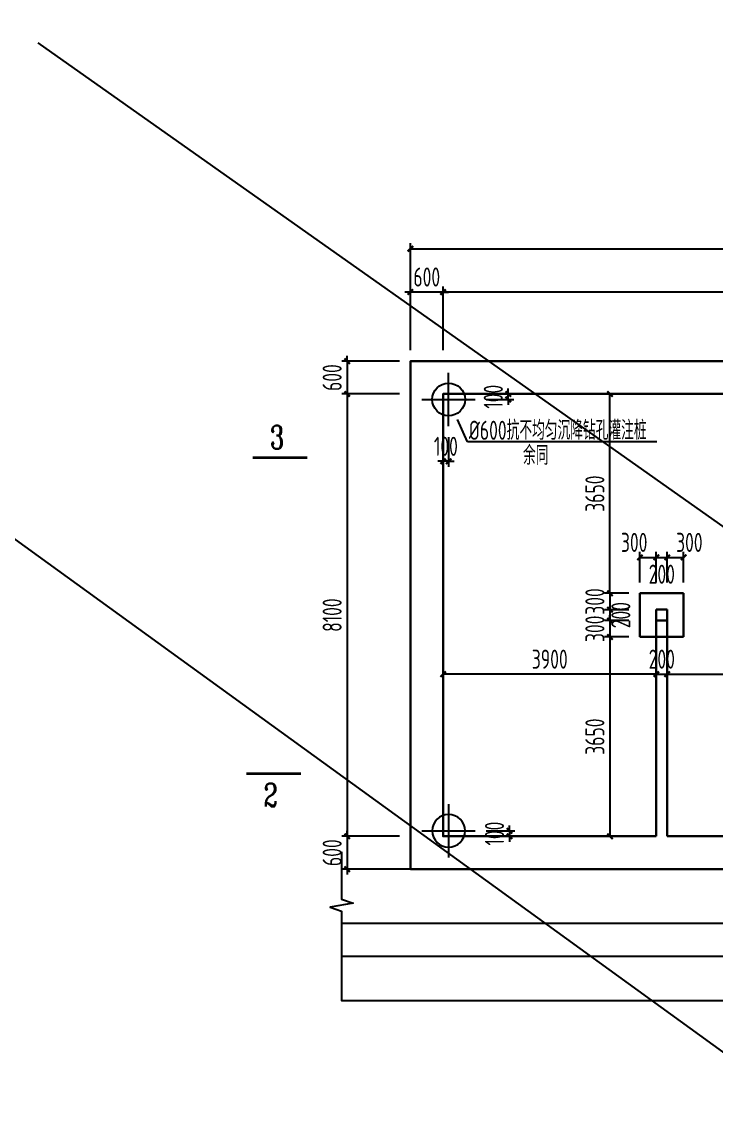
# Model space of a CAD drawing. Header units: millimetres. Extents: x -897614 to 191467, y -439928 to 101803.
# Drawn here: x -858070 to -845360, y -29242 to -9450 of the extents above; entities that cross this region are included whole.
import ezdxf

# ---------------------------------------------------------------- set-up
doc = ezdxf.new("R2010")
doc.units = ezdxf.units.MM
doc.header["$LTSCALE"] = 1000
doc.linetypes.add('ACAD_ISO04W100', pattern=[30, 24, -3, 0, -3])
for name, color, linetype in [('DIM_LEAD', 3, 'Continuous'), ('DIM_SYMB', 3, 'Continuous'), ('JG_TEXT', 7, 'Continuous'), ('ZH', 7, 'Continuous'), ('备注', 1, 'Continuous')]:
    doc.layers.add(name, color=color, linetype=linetype)
doc.layers.add('DOTE', color=8, linetype='ACAD_ISO04W100', lineweight=9)
doc.layers.add('WALL', color=6, linetype='Continuous', lineweight=30)
doc.layers.add('DY', color=1, linetype='Continuous', plot=False)
doc.styles.add('_TCH_LABEL', font='COMPLEX', dxfattribs={"bigfont": 'GBCBIG'})
doc.styles.add('TSSD', font='tssdeng.shx', dxfattribs={"width": 0.7, "bigfont": 'tssdchn.shx'})
doc.dimstyles.new('TSD', dxfattribs={"dimtxt": 350, "dimasz": 100, "dimexe": 100, "dimexo": 200, "dimgap": 100, "dimtad": 1, "dimdec": 0, "dimzin": 0, "dimdsep": 46, "dimtxsty": 'TSSD', "dimblk": 'ARCHTICK', "dimcen": 0.09, "dimclrt": 7, "dimazin": 2, "dimtfac": 1, "dimtdec": 0, "dimtix": 1, "dimtmove": 2, "dimatfit": 3, "dimfxl": 0, "dimtolj": 1, "dimtzin": 0, "dimarcsym": 0})

# ---------------------------------------------------------------- blocks, each defined once
blk = doc.blocks.new('_ArchTick')
at = {"color": 0, "linetype": 'ByBlock', "const_width": 0.4}
blk.add_lwpolyline([(-0.5, -0.5), (0.5, 0.5)], dxfattribs=at)
blk = doc.blocks.new('*D169')
at = {"layer": 'Defpoints', "color": 0, "transparency": 16777216}
for p in [(-792468, -13610), (-850958, -15669, 0), (-792468, -15669, 0)]:
    blk.add_point(p, dxfattribs=at)
at = {"layer": 'DIM_LEAD', "color": 0, "lineweight": -2, "transparency": 16777216}
for p, q in [((-850958, -15469), (-850958, -13510)), ((-850958, -13610), (-792468, -13610)), ((-792468, -15469), (-792468, -13510))]:
    blk.add_line(p, q, dxfattribs=at)
at = {"layer": 'DIM_LEAD', "color": 0, "lineweight": -2, "transparency": 16777216, "xscale": 100, "yscale": 100, "zscale": 100, "rotation": 180}
blk.add_blockref('_ArchTick', (-850958, -13610), dxfattribs=at)
at = {"layer": 'DIM_LEAD', "color": 0, "lineweight": -2, "transparency": 16777216, "xscale": 100, "yscale": 100, "zscale": 100}
blk.add_blockref('_ArchTick', (-792468, -13610), dxfattribs=at)
at = {"layer": 'DIM_LEAD', "color": 7, "transparency": 16777216, "insert": (-821713, -13335), "char_height": 350, "attachment_point": 5, "style": 'TSSD'}
blk.add_mtext('\\A1;58490', dxfattribs=at)
blk = doc.blocks.new('A$C3ABC6A2D')
at = {"color": 5, "linetype": 'Continuous'}
for p, q in [((-28370, -6781), (-47829, -6781)), ((-28370, -7781), (-47829, -7781)), ((-28370, -8381), (-47829, -8381))]:
    blk.add_line(p, q, dxfattribs=at)
at = {"color": 5}
blk.add_lwpolyline([(-47829, -6467), (-47829, -7330), (-47619, -7406), (-48039, -7480), (-47829, -7555), (-47829, -9187), (-18323, -9187), (-18246, -8977), (-18172, -9397), (-18098, -9187), (4605, -9187), (4605, -7555), (4395, -7480), (4815, -7406), (4605, -7330), (4605, -6467)], dxfattribs=at)
blk = doc.blocks.new('*D283')
at = {"layer": 'Defpoints', "color": 0, "transparency": 16777216}
for p in [(-850958, -15669, 0), (-852114, -16269), (-850958, -16269, 0)]:
    blk.add_point(p, dxfattribs=at)
at = {"layer": 'DIM_LEAD', "color": 0, "lineweight": -2, "transparency": 16777216}
for p, q in [((-852114, -15669), (-852114, -15569)), ((-851158, -15669), (-852214, -15669)), ((-852114, -15669), (-852114, -16269)), ((-851158, -16269), (-852214, -16269)), ((-852114, -16269), (-852114, -16369))]:
    blk.add_line(p, q, dxfattribs=at)
at = {"layer": 'DIM_LEAD', "color": 0, "lineweight": -2, "transparency": 16777216, "xscale": 100, "yscale": 100, "zscale": 100}
for p, rotation in [((-852114, -15669), 270), ((-852114, -16269), 90)]:
    blk.add_blockref('_ArchTick', p, dxfattribs=dict(at, rotation=rotation))
at = {"layer": 'DIM_LEAD', "color": 7, "transparency": 16777216, "insert": (-852389, -15969), "char_height": 350, "attachment_point": 5, "rotation": 90, "style": 'TSSD'}
blk.add_mtext('\\A1;600', dxfattribs=at)
blk = doc.blocks.new('*D284')
at = {"layer": 'Defpoints', "color": 0, "transparency": 16777216}
for p in [(-850958, -16269, 0), (-852114, -24369), (-850958, -24369, 0)]:
    blk.add_point(p, dxfattribs=at)
at = {"layer": 'DIM_LEAD', "color": 0, "lineweight": -2, "transparency": 16777216}
for p, q in [((-851158, -16269), (-852214, -16269)), ((-852114, -16269), (-852114, -24369)), ((-851158, -24369), (-852214, -24369))]:
    blk.add_line(p, q, dxfattribs=at)
at = {"layer": 'DIM_LEAD', "color": 0, "lineweight": -2, "transparency": 16777216, "xscale": 100, "yscale": 100, "zscale": 100}
for p, rotation in [((-852114, -16269), 90), ((-852114, -24369), 270)]:
    blk.add_blockref('_ArchTick', p, dxfattribs=dict(at, rotation=rotation))
at = {"layer": 'DIM_LEAD', "color": 7, "transparency": 16777216, "insert": (-852389, -20319), "char_height": 350, "attachment_point": 5, "rotation": 90, "style": 'TSSD'}
blk.add_mtext('\\A1;8100', dxfattribs=at)
blk = doc.blocks.new('*D285')
at = {"layer": 'Defpoints', "color": 0, "transparency": 16777216}
for p in [(-850958, -24369, 0), (-852114, -24969), (-850958, -24969)]:
    blk.add_point(p, dxfattribs=at)
at = {"layer": 'DIM_LEAD', "color": 0, "lineweight": -2, "transparency": 16777216}
for p, q in [((-852114, -24369), (-852114, -24269)), ((-851158, -24369), (-852214, -24369)), ((-852114, -24369), (-852114, -24969)), ((-851158, -24969), (-852214, -24969)), ((-852114, -24969), (-852114, -25069))]:
    blk.add_line(p, q, dxfattribs=at)
at = {"layer": 'DIM_LEAD', "color": 0, "lineweight": -2, "transparency": 16777216, "xscale": 100, "yscale": 100, "zscale": 100}
for p, rotation in [((-852114, -24369), 270), ((-852114, -24969), 90)]:
    blk.add_blockref('_ArchTick', p, dxfattribs=dict(at, rotation=rotation))
at = {"layer": 'DIM_LEAD', "color": 7, "transparency": 16777216, "insert": (-852389, -24669), "char_height": 350, "attachment_point": 5, "rotation": 90, "style": 'TSSD'}
blk.add_mtext('\\A1;600', dxfattribs=at)
blk = doc.blocks.new('*D372')
at = {"layer": 'Defpoints', "color": 0, "transparency": 16777216}
for p in [(-850358, -14402), (-850358, -15669), (-835958, -15669, 0)]:
    blk.add_point(p, dxfattribs=at)
at = {"layer": 'DIM_LEAD', "color": 0, "lineweight": -2, "transparency": 16777216}
for p, q in [((-850358, -15469), (-850358, -14302)), ((-835958, -14402), (-850358, -14402)), ((-835958, -15469), (-835958, -14302))]:
    blk.add_line(p, q, dxfattribs=at)
at = {"layer": 'DIM_LEAD', "color": 0, "lineweight": -2, "transparency": 16777216, "xscale": 100, "yscale": 100, "zscale": 100, "rotation": 180}
blk.add_blockref('_ArchTick', (-850358, -14402), dxfattribs=at)
at = {"layer": 'DIM_LEAD', "color": 0, "lineweight": -2, "transparency": 16777216, "xscale": 100, "yscale": 100, "zscale": 100}
blk.add_blockref('_ArchTick', (-835958, -14402), dxfattribs=at)
at = {"layer": 'DIM_LEAD', "color": 7, "transparency": 16777216, "insert": (-843158, -14127), "char_height": 350, "attachment_point": 5, "style": 'TSSD'}
blk.add_mtext('\\A1;14400', dxfattribs=at)
blk = doc.blocks.new('*D373')
at = {"layer": 'Defpoints', "color": 0, "transparency": 16777216}
for p in [(-850958, -14402), (-850958, -15669, 0), (-850358, -15669)]:
    blk.add_point(p, dxfattribs=at)
at = {"layer": 'DIM_LEAD', "color": 0, "lineweight": -2, "transparency": 16777216}
for p, q in [((-850958, -14402), (-851058, -14402)), ((-850958, -15469), (-850958, -14302)), ((-850358, -14402), (-850958, -14402)), ((-850358, -15469), (-850358, -14302)), ((-850358, -14402), (-850258, -14402))]:
    blk.add_line(p, q, dxfattribs=at)
at = {"layer": 'DIM_LEAD', "color": 0, "lineweight": -2, "transparency": 16777216, "xscale": 100, "yscale": 100, "zscale": 100}
blk.add_blockref('_ArchTick', (-850958, -14402), dxfattribs=at)
at = {"layer": 'DIM_LEAD', "color": 0, "lineweight": -2, "transparency": 16777216, "xscale": 100, "yscale": 100, "zscale": 100, "rotation": 180}
blk.add_blockref('_ArchTick', (-850358, -14402), dxfattribs=at)
at = {"layer": 'DIM_LEAD', "color": 7, "transparency": 16777216, "insert": (-850658, -14127), "char_height": 350, "attachment_point": 5, "style": 'TSSD'}
blk.add_mtext('\\A1;600', dxfattribs=at)
blk = doc.blocks.new('*D377')
at = {"layer": 'Defpoints', "color": 0, "transparency": 16777216}
for p in [(-846458, -19262), (-846758, -19919, 0), (-846458, -19919, 0)]:
    blk.add_point(p, dxfattribs=at)
at = {"layer": 'DIM_LEAD', "color": 0, "lineweight": -2, "transparency": 16777216}
for p, q in [((-846758, -19719), (-846758, -19162)), ((-846458, -19719), (-846458, -19162)), ((-846758, -19262), (-846458, -19262))]:
    blk.add_line(p, q, dxfattribs=at)
at = {"layer": 'DIM_LEAD', "color": 0, "lineweight": -2, "transparency": 16777216, "xscale": 100, "yscale": 100, "zscale": 100, "rotation": 180}
blk.add_blockref('_ArchTick', (-846758, -19262), dxfattribs=at)
at = {"layer": 'DIM_LEAD', "color": 0, "lineweight": -2, "transparency": 16777216, "xscale": 100, "yscale": 100, "zscale": 100}
blk.add_blockref('_ArchTick', (-846458, -19262), dxfattribs=at)
at = {"layer": 'DIM_LEAD', "color": 7, "transparency": 16777216, "insert": (-846863, -18987), "char_height": 350, "attachment_point": 5, "style": 'TSSD'}
blk.add_mtext('\\A1;300', dxfattribs=at)
blk = doc.blocks.new('*D378')
at = {"layer": 'Defpoints', "color": 0, "transparency": 16777216}
for p in [(-846258, -19262), (-846458, -19919, 0), (-846258, -19919, 0)]:
    blk.add_point(p, dxfattribs=at)
at = {"layer": 'DIM_LEAD', "color": 0, "lineweight": -2, "transparency": 16777216}
for p, q in [((-846458, -19719), (-846458, -19162)), ((-846258, -19719), (-846258, -19162)), ((-846458, -19262), (-846258, -19262))]:
    blk.add_line(p, q, dxfattribs=at)
at = {"layer": 'DIM_LEAD', "color": 0, "lineweight": -2, "transparency": 16777216, "xscale": 100, "yscale": 100, "zscale": 100, "rotation": 180}
blk.add_blockref('_ArchTick', (-846458, -19262), dxfattribs=at)
at = {"layer": 'DIM_LEAD', "color": 0, "lineweight": -2, "transparency": 16777216, "xscale": 100, "yscale": 100, "zscale": 100}
blk.add_blockref('_ArchTick', (-846258, -19262), dxfattribs=at)
at = {"layer": 'DIM_LEAD', "color": 7, "transparency": 16777216, "insert": (-846358, -19569), "char_height": 350, "attachment_point": 5, "style": 'TSSD'}
blk.add_mtext('\\A1;200', dxfattribs=at)
blk = doc.blocks.new('*D379')
at = {"layer": 'Defpoints', "color": 0, "transparency": 16777216}
for p in [(-845958, -19262), (-846258, -19919, 0), (-845958, -19919, 0)]:
    blk.add_point(p, dxfattribs=at)
at = {"layer": 'DIM_LEAD', "color": 0, "lineweight": -2, "transparency": 16777216}
for p, q in [((-846258, -19719), (-846258, -19162)), ((-845958, -19719), (-845958, -19162)), ((-846258, -19262), (-845958, -19262))]:
    blk.add_line(p, q, dxfattribs=at)
at = {"layer": 'DIM_LEAD', "color": 0, "lineweight": -2, "transparency": 16777216, "xscale": 100, "yscale": 100, "zscale": 100, "rotation": 180}
blk.add_blockref('_ArchTick', (-846258, -19262), dxfattribs=at)
at = {"layer": 'DIM_LEAD', "color": 0, "lineweight": -2, "transparency": 16777216, "xscale": 100, "yscale": 100, "zscale": 100}
blk.add_blockref('_ArchTick', (-845958, -19262), dxfattribs=at)
at = {"layer": 'DIM_LEAD', "color": 7, "transparency": 16777216, "insert": (-845854, -18987), "char_height": 350, "attachment_point": 5, "style": 'TSSD'}
blk.add_mtext('\\A1;300', dxfattribs=at)
blk = doc.blocks.new('*D380')
at = {"layer": 'Defpoints', "color": 0, "transparency": 16777216}
for p in [(-846758, -19919, 0), (-847307, -20219), (-846758, -20219, 0)]:
    blk.add_point(p, dxfattribs=at)
at = {"layer": 'DIM_LEAD', "color": 0, "lineweight": -2, "transparency": 16777216}
for p, q in [((-846958, -19919), (-847407, -19919)), ((-847307, -19919), (-847307, -19819)), ((-847307, -19919), (-847307, -20219)), ((-846958, -20219), (-847407, -20219)), ((-847307, -20219), (-847307, -20319))]:
    blk.add_line(p, q, dxfattribs=at)
at = {"layer": 'DIM_LEAD', "color": 0, "lineweight": -2, "transparency": 16777216, "xscale": 100, "yscale": 100, "zscale": 100}
for p, rotation in [((-847307, -19919), 270), ((-847307, -20219), 90)]:
    blk.add_blockref('_ArchTick', p, dxfattribs=dict(at, rotation=rotation))
at = {"layer": 'DIM_LEAD', "color": 7, "transparency": 16777216, "insert": (-847582, -20069), "char_height": 350, "attachment_point": 5, "rotation": 90, "style": 'TSSD'}
blk.add_mtext('\\A1;300', dxfattribs=at)
blk = doc.blocks.new('*D381')
at = {"layer": 'Defpoints', "color": 0, "transparency": 16777216}
for p in [(-846758, -20219, 0), (-847307, -20419), (-846758, -20419, 0)]:
    blk.add_point(p, dxfattribs=at)
at = {"layer": 'DIM_LEAD', "color": 0, "lineweight": -2, "transparency": 16777216}
for p, q in [((-846958, -20219), (-847407, -20219)), ((-847307, -20219), (-847307, -20419)), ((-846958, -20419), (-847407, -20419))]:
    blk.add_line(p, q, dxfattribs=at)
at = {"layer": 'DIM_LEAD', "color": 0, "lineweight": -2, "transparency": 16777216, "xscale": 100, "yscale": 100, "zscale": 100}
for p, rotation in [((-847307, -20219), 90), ((-847307, -20419), 270)]:
    blk.add_blockref('_ArchTick', p, dxfattribs=dict(at, rotation=rotation))
at = {"layer": 'DIM_LEAD', "color": 7, "transparency": 16777216, "insert": (-847107, -20319), "char_height": 350, "attachment_point": 5, "rotation": 90, "style": 'TSSD'}
blk.add_mtext('\\A1;200', dxfattribs=at)
blk = doc.blocks.new('*D382')
at = {"layer": 'Defpoints', "color": 0, "transparency": 16777216}
for p in [(-846758, -20419, 0), (-847307, -20719), (-846758, -20719, 0)]:
    blk.add_point(p, dxfattribs=at)
at = {"layer": 'DIM_LEAD', "color": 0, "lineweight": -2, "transparency": 16777216}
for p, q in [((-847307, -20419), (-847307, -20319)), ((-846958, -20419), (-847407, -20419)), ((-847307, -20419), (-847307, -20719)), ((-846958, -20719), (-847407, -20719)), ((-847307, -20719), (-847307, -20819))]:
    blk.add_line(p, q, dxfattribs=at)
at = {"layer": 'DIM_LEAD', "color": 0, "lineweight": -2, "transparency": 16777216, "xscale": 100, "yscale": 100, "zscale": 100}
for p, rotation in [((-847307, -20419), 270), ((-847307, -20719), 90)]:
    blk.add_blockref('_ArchTick', p, dxfattribs=dict(at, rotation=rotation))
at = {"layer": 'DIM_LEAD', "color": 7, "transparency": 16777216, "insert": (-847582, -20569), "char_height": 350, "attachment_point": 5, "rotation": 90, "style": 'TSSD'}
blk.add_mtext('\\A1;300', dxfattribs=at)
blk = doc.blocks.new('*D395')
at = {"layer": 'Defpoints', "color": 0, "transparency": 16777216}
for p in [(-846458, -20719, 0), (-846258, -20719, 0), (-846258, -21400)]:
    blk.add_point(p, dxfattribs=at)
at = {"layer": 'DIM_LEAD', "color": 0, "lineweight": -2, "transparency": 16777216}
for p, q in [((-846458, -20919), (-846458, -21500)), ((-846258, -20919), (-846258, -21500)), ((-846458, -21400), (-846558, -21400)), ((-846458, -21400), (-846258, -21400)), ((-846258, -21400), (-846158, -21400))]:
    blk.add_line(p, q, dxfattribs=at)
at = {"layer": 'DIM_LEAD', "color": 0, "lineweight": -2, "transparency": 16777216, "xscale": 100, "yscale": 100, "zscale": 100}
blk.add_blockref('_ArchTick', (-846458, -21400), dxfattribs=at)
at = {"layer": 'DIM_LEAD', "color": 0, "lineweight": -2, "transparency": 16777216, "xscale": 100, "yscale": 100, "zscale": 100, "rotation": 180}
blk.add_blockref('_ArchTick', (-846258, -21400), dxfattribs=at)
at = {"layer": 'DIM_LEAD', "color": 7, "transparency": 16777216, "insert": (-846358, -21125), "char_height": 350, "attachment_point": 5, "style": 'TSSD'}
blk.add_mtext('\\A1;200', dxfattribs=at)
blk = doc.blocks.new('*D396')
at = {"layer": 'Defpoints', "color": 0, "transparency": 16777216}
for p in [(-846258, -20719, 0), (-842458, -20719, 0), (-842458, -21400)]:
    blk.add_point(p, dxfattribs=at)
at = {"layer": 'DIM_LEAD', "color": 0, "lineweight": -2, "transparency": 16777216}
for p, q in [((-846258, -20919), (-846258, -21500)), ((-842458, -20919), (-842458, -21500)), ((-846258, -21400), (-842458, -21400))]:
    blk.add_line(p, q, dxfattribs=at)
at = {"layer": 'DIM_LEAD', "color": 0, "lineweight": -2, "transparency": 16777216, "xscale": 100, "yscale": 100, "zscale": 100, "rotation": 180}
blk.add_blockref('_ArchTick', (-846258, -21400), dxfattribs=at)
at = {"layer": 'DIM_LEAD', "color": 0, "lineweight": -2, "transparency": 16777216, "xscale": 100, "yscale": 100, "zscale": 100}
blk.add_blockref('_ArchTick', (-842458, -21400), dxfattribs=at)
at = {"layer": 'DIM_LEAD', "color": 7, "transparency": 16777216, "insert": (-844358, -21125), "char_height": 350, "attachment_point": 5, "style": 'TSSD'}
blk.add_mtext('\\A1;3800', dxfattribs=at)
blk = doc.blocks.new('*D401')
at = {"layer": 'Defpoints', "color": 0, "transparency": 16777216}
for p in [(-850358, -20719, 0), (-846458, -20719, 0), (-850358, -21400)]:
    blk.add_point(p, dxfattribs=at)
at = {"layer": 'DIM_LEAD', "color": 0, "lineweight": -2, "transparency": 16777216}
for p, q in [((-850358, -20919), (-850358, -21500)), ((-846458, -20919), (-846458, -21500)), ((-846458, -21400), (-850358, -21400))]:
    blk.add_line(p, q, dxfattribs=at)
at = {"layer": 'DIM_LEAD', "color": 0, "lineweight": -2, "transparency": 16777216, "xscale": 100, "yscale": 100, "zscale": 100, "rotation": 180}
blk.add_blockref('_ArchTick', (-850358, -21400), dxfattribs=at)
at = {"layer": 'DIM_LEAD', "color": 0, "lineweight": -2, "transparency": 16777216, "xscale": 100, "yscale": 100, "zscale": 100}
blk.add_blockref('_ArchTick', (-846458, -21400), dxfattribs=at)
at = {"layer": 'DIM_LEAD', "color": 7, "transparency": 16777216, "insert": (-848408, -21125), "char_height": 350, "attachment_point": 5, "style": 'TSSD'}
blk.add_mtext('\\A1;3900', dxfattribs=at)
blk = doc.blocks.new('*D402')
at = {"layer": 'Defpoints', "color": 0, "transparency": 16777216}
for p in [(-847307, -16269), (-846758, -16269, 0), (-846758, -19919, 0)]:
    blk.add_point(p, dxfattribs=at)
at = {"layer": 'DIM_LEAD', "color": 0, "lineweight": -2, "transparency": 16777216}
for p, q in [((-846958, -16269), (-847407, -16269)), ((-847307, -19919), (-847307, -16269)), ((-846958, -19919), (-847407, -19919))]:
    blk.add_line(p, q, dxfattribs=at)
at = {"layer": 'DIM_LEAD', "color": 0, "lineweight": -2, "transparency": 16777216, "xscale": 100, "yscale": 100, "zscale": 100}
for p, rotation in [((-847307, -16269), 90), ((-847307, -19919), 270)]:
    blk.add_blockref('_ArchTick', p, dxfattribs=dict(at, rotation=rotation))
at = {"layer": 'DIM_LEAD', "color": 7, "transparency": 16777216, "insert": (-847582, -18094), "char_height": 350, "attachment_point": 5, "rotation": 90, "style": 'TSSD'}
blk.add_mtext('\\A1;3650', dxfattribs=at)
blk = doc.blocks.new('*D403')
at = {"layer": 'Defpoints', "color": 0, "transparency": 16777216}
for p in [(-846758, -20719, 0), (-847307, -24369), (-846758, -24369, 0)]:
    blk.add_point(p, dxfattribs=at)
at = {"layer": 'DIM_LEAD', "color": 0, "lineweight": -2, "transparency": 16777216}
for p, q in [((-846958, -20719), (-847407, -20719)), ((-847307, -20719), (-847307, -24369)), ((-846958, -24369), (-847407, -24369))]:
    blk.add_line(p, q, dxfattribs=at)
at = {"layer": 'DIM_LEAD', "color": 0, "lineweight": -2, "transparency": 16777216, "xscale": 100, "yscale": 100, "zscale": 100}
for p, rotation in [((-847307, -20719), 90), ((-847307, -24369), 270)]:
    blk.add_blockref('_ArchTick', p, dxfattribs=dict(at, rotation=rotation))
at = {"layer": 'DIM_LEAD', "color": 7, "transparency": 16777216, "insert": (-847582, -22544), "char_height": 350, "attachment_point": 5, "rotation": 90, "style": 'TSSD'}
blk.add_mtext('\\A1;3650', dxfattribs=at)
blk = doc.blocks.new('A$C74342322')
at = {"layer": 'ZH'}
for p, q in [((0, -488), (0, 488)), ((-488, 0), (488, 0))]:
    blk.add_line(p, q, dxfattribs=at)
blk.add_circle((0, 0), 300, dxfattribs=at)
blk = doc.blocks.new('*D1135')
at = {"layer": 'Defpoints', "color": 0, "transparency": 16777216}
for p in [(-850358, -16857, 0), (-850258, -16857, 0), (-850358, -17502)]:
    blk.add_point(p, dxfattribs=at)
at = {"layer": 'DIM_LEAD', "color": 0, "lineweight": -2, "transparency": 16777216}
for p, q in [((-850358, -17057), (-850358, -17602)), ((-850258, -17057), (-850258, -17602)), ((-850358, -17502), (-850458, -17502)), ((-850258, -17502), (-850358, -17502)), ((-850258, -17502), (-850158, -17502))]:
    blk.add_line(p, q, dxfattribs=at)
at = {"layer": 'DIM_LEAD', "color": 0, "lineweight": -2, "transparency": 16777216, "xscale": 100, "yscale": 100, "zscale": 100}
blk.add_blockref('_ArchTick', (-850358, -17502), dxfattribs=at)
at = {"layer": 'DIM_LEAD', "color": 0, "lineweight": -2, "transparency": 16777216, "xscale": 100, "yscale": 100, "zscale": 100, "rotation": 180}
blk.add_blockref('_ArchTick', (-850258, -17502), dxfattribs=at)
at = {"layer": 'DIM_LEAD', "color": 7, "transparency": 16777216, "insert": (-850308, -17227), "char_height": 350, "attachment_point": 5, "style": 'TSSD'}
blk.add_mtext('\\A1;100', dxfattribs=at)
blk = doc.blocks.new('*D1136')
at = {"layer": 'Defpoints', "color": 0, "transparency": 16777216}
for p in [(-849770, -16269, 0), (-849770, -16369, 0), (-849166, -16269)]:
    blk.add_point(p, dxfattribs=at)
at = {"layer": 'DIM_LEAD', "color": 0, "lineweight": -2, "transparency": 16777216}
for p, q in [((-849166, -16269), (-849166, -16169)), ((-849570, -16269), (-849066, -16269)), ((-849570, -16369), (-849066, -16369)), ((-849166, -16369), (-849166, -16269)), ((-849166, -16369), (-849166, -16469))]:
    blk.add_line(p, q, dxfattribs=at)
at = {"layer": 'DIM_LEAD', "color": 0, "lineweight": -2, "transparency": 16777216, "xscale": 100, "yscale": 100, "zscale": 100}
for p, rotation in [((-849166, -16269), 270), ((-849166, -16369), 90)]:
    blk.add_blockref('_ArchTick', p, dxfattribs=dict(at, rotation=rotation))
at = {"layer": 'DIM_LEAD', "color": 7, "transparency": 16777216, "insert": (-849441, -16319), "char_height": 350, "attachment_point": 5, "rotation": 90, "style": 'TSSD'}
blk.add_mtext('\\A1;100', dxfattribs=at)
blk = doc.blocks.new('*D1142')
at = {"layer": 'Defpoints', "color": 0, "transparency": 16777216}
for p in [(-849770, -24269, 0), (-849770, -24369, 0), (-849144, -24369)]:
    blk.add_point(p, dxfattribs=at)
at = {"layer": 'DIM_LEAD', "color": 0, "lineweight": -2, "transparency": 16777216}
for p, q in [((-849570, -24269), (-849044, -24269)), ((-849144, -24269), (-849144, -24169)), ((-849144, -24269), (-849144, -24369)), ((-849570, -24369), (-849044, -24369)), ((-849144, -24369), (-849144, -24469))]:
    blk.add_line(p, q, dxfattribs=at)
at = {"layer": 'DIM_LEAD', "color": 0, "lineweight": -2, "transparency": 16777216, "xscale": 100, "yscale": 100, "zscale": 100}
for p, rotation in [((-849144, -24269), 270), ((-849144, -24369), 90)]:
    blk.add_blockref('_ArchTick', p, dxfattribs=dict(at, rotation=rotation))
at = {"layer": 'DIM_LEAD', "color": 7, "transparency": 16777216, "insert": (-849419, -24319), "char_height": 350, "attachment_point": 5, "rotation": 90, "style": 'TSSD'}
blk.add_mtext('\\A1;100', dxfattribs=at)

msp = doc.modelspace()

# ---------------------------------------------------------------- linework, layer by layer
at = {"layer": 'DIM_SYMB', "const_width": 50}
msp.add_lwpolyline([(-853841.11466, -17436.99485), (-852841.11466, -17436.99485)], dxfattribs=at)
at = {"layer": 'DIM_SYMB', "const_width": 50, "elevation": 0}
msp.add_lwpolyline([(-853958.06218, -23221.65465), (-852958.06218, -23221.65465)], dxfattribs=at)
at = {"layer": 'DOTE', "ltscale": 0.1}
msp.add_line((-852217.08157, -25968.65782, 0), (-793914.74856, -25968.65782, 0), dxfattribs=at)
at = {"layer": 'DY'}
msp.add_line((-665796.93925, -158342.98831), (-897614.31872, 9634.60665), dxfattribs=at)
at = {"layer": 'JG_TEXT'}
for p, q in [((-849911.18783, -17147.08767), (-850095.40545, -16733.9805, 0)), ((-846448.60575, -17147.08767), (-849911.18783, -17147.08767))]:
    msp.add_line(p, q, dxfattribs=at)
at = {"layer": 'WALL'}
for p, q in [((-846758.31444, -19918.65783, 0), (-846758.31444, -20718.65783, 0)), ((-846758.31444, -19918.65783, 0), (-845958.31444, -19918.65783, 0)), ((-845958.31444, -19918.65783, 0), (-845958.31444, -20718.65783, 0)), ((-846458.31444, -20218.65783, 0), (-846258.31444, -20218.65783, 0)), ((-846458.31444, -20218.65783, 0), (-846458.31444, -20418.65783, 0)), ((-846258.31444, -20218.65783, 0), (-846258.31444, -20418.65783, 0)), ((-846458.31444, -20418.65783, 0), (-846258.31444, -20418.65783, 0)), ((-846458.31444, -24368.65782, 0), (-846458.31444, -20418.65783, 0)), ((-846258.31444, -20418.65783, 0), (-846258.31444, -24368.65782, 0)), ((-846758.31444, -20718.65783, 0), (-845958.31444, -20718.65783, 0))]:
    msp.add_line(p, q, dxfattribs=at)
at = {"layer": 'WALL', "elevation": 0}
msp.add_lwpolyline([(-850958.31444, -24968.65782), (-832758.31444, -24968.65782), (-832758.31444, -15668.65782), (-850958.31444, -15668.65782)], close=True, dxfattribs=at)
for points in [[(-846458.31444, -24368.65782), (-850358.31444, -24368.65782), (-850358.31444, -16268.65782), (-842458.31444, -16268.65782)], [(-838458.31444, -24368.65782), (-846258.31444, -24368.65782)]]:
    msp.add_lwpolyline(points, dxfattribs=at)
at = {"layer": '备注', "color": 1}
msp.add_line((-857772.83613, -9838.62051), (-783522.83613, -62338.62051), dxfattribs=at)

# ---------------------------------------------------------------- block references
at = {"color": 1, "ltscale": 10}
msp.add_blockref('A$C3ABC6A2D', (-804387.92042, -18187.79183, 0), dxfattribs=at)
at = {"layer": 'DOTE'}
msp.add_blockref('A$C74342322', (-850258.31444, -16368.65782, 0), dxfattribs=at)
at = {"layer": 'DOTE', "xscale": -1, "rotation": 180}
msp.add_blockref('A$C74342322', (-850258.31444, -24268.65782, 0), dxfattribs=at)

# ---------------------------------------------------------------- texts
at = {"layer": 'DIM_SYMB', "style": '_TCH_LABEL', "width": 0.705882}
for s, p in [('3', (-853525.25797, -17273.82226)), ('2', (-853642.20548, -23824.71957, 0))]:
    msp.add_text(s, height=425, dxfattribs=at).set_placement(p)
at = {"layer": 'JG_TEXT', "style": 'TSSD', "width": 0.7}
for s, p in [('%%C600抗不均匀沉降钻孔灌注桩', (-849888.67279, -17108.47291)), ('余同', (-848896.90028, -17565.74685))]:
    msp.add_text(s, height=350, dxfattribs=at).set_placement(p)

# ---------------------------------------------------------------- dimensions: what is measured, and where the dimension line sits
at = {"layer": 'DIM_LEAD'}
for base, p1, p2, picture, middle in [((-792467.86297, -13610.03635), (-850958.31444, -15668.65782, 0), (-792467.86297, -15668.68072, 0), '*D169', (-821713.08871, -13335.03635)), ((-850958.31444, -14401.66514), (-850358.31444, -15668.65782), (-850958.31444, -15668.65782, 0), '*D373', (-850658.31444, -14126.66514)), ((-850358.31444, -14401.66514), (-835958.31444, -15668.65782, 0), (-850358.31444, -15668.65782), '*D372', (-843158.31444, -14126.66514)), ((-850358.31444, -21400.10155), (-846458.31444, -20718.65783, 0), (-850358.31444, -20718.65783, 0), '*D401', (-848408.31444, -21125.10155)), ((-846258.31444, -21400.10155), (-846458.31444, -20718.65783, 0), (-846258.31444, -20718.65783, 0), '*D395', (-846358.31444, -21125.10155)), ((-842458.31444, -21400.10155), (-846258.31444, -20718.65783, 0), (-842458.31444, -20718.65783, 0), '*D396', (-844358.31444, -21125.10155))]:
    dim = msp.add_linear_dim(base=base, p1=p1, p2=p2, dimstyle='TSD', dxfattribs=at)
    dim.commit()
    dim.dimension.update_dxf_attribs({"geometry": picture, "text_midpoint": middle})
for base, p1, p2, picture, middle in [((-852113.55881, -16268.65782), (-850958.31444, -15668.65782, 0), (-850958.31444, -16268.65782, 0), '*D283', (-852388.55881, -15968.65782)), ((-852113.55881, -24368.65782), (-850958.31444, -16268.65782, 0), (-850958.31444, -24368.65782, 0), '*D284', (-852388.55881, -20318.65782)), ((-847307.33745, -16268.65782), (-846758.31444, -19918.65783, 0), (-846758.31444, -16268.65782, 0), '*D402', (-847582.33745, -18093.65782)), ((-847307.33745, -20218.65783), (-846758.31444, -19918.65783, 0), (-846758.31444, -20218.65783, 0), '*D380', (-847582.33745, -20068.65783)), ((-847307.33745, -20718.65783), (-846758.31444, -20418.65783, 0), (-846758.31444, -20718.65783, 0), '*D382', (-847582.33745, -20568.65783)), ((-847307.33745, -24368.65782), (-846758.31444, -20718.65783, 0), (-846758.31444, -24368.65782, 0), '*D403', (-847582.33745, -22543.65782)), ((-852113.55881, -24968.65782), (-850958.31444, -24368.65782, 0), (-850958.31444, -24968.65782), '*D285', (-852388.55881, -24668.65782))]:
    dim = msp.add_linear_dim(base=base, p1=p1, p2=p2, angle=90, dimstyle='TSD', dxfattribs=at)
    dim.commit()
    dim.dimension.update_dxf_attribs({"geometry": picture, "text_midpoint": middle})
for base, p1, p2, picture, middle in [((-849165.71932, -16268.65782), (-849769.82605, -16368.65782, 0), (-849769.82605, -16268.65782, 0), '*D1136', (-849440.71932, -16318.65782)), ((-849143.62255, -24368.65782), (-849769.82605, -24268.65782, 0), (-849769.82605, -24368.65782, 0), '*D1142', (-849418.62255, -24318.65782))]:
    dim = msp.add_linear_dim(base=base, p1=p1, p2=p2, angle=90, dimstyle='TSD', override={"dimfxl": 250}, dxfattribs=at)
    dim.commit()
    dim.dimension.update_dxf_attribs({"geometry": picture, "text_midpoint": middle})
dim = msp.add_linear_dim(base=(-850358.31444, -17501.65255), p1=(-850258.31444, -16857.14621, 0), p2=(-850358.31444, -16857.14621, 0), dimstyle='TSD', override={"dimfxl": 250}, dxfattribs=at)
dim.commit()
dim.dimension.update_dxf_attribs({"geometry": '*D1135', "text_midpoint": (-850308.31444, -17226.65255)})
for base, p1, p2, picture, middle in [((-846458.31444, -19261.95861), (-846758.31444, -19918.65783, 0), (-846458.31444, -19918.65783, 0), '*D377', (-846862.73752, -18986.95861)), ((-845958.31444, -19261.95861), (-846258.31444, -19918.65783, 0), (-845958.31444, -19918.65783, 0), '*D379', (-845853.89136, -18986.95861)), ((-846258.31444, -19261.95861), (-846458.31444, -19918.65783, 0), (-846258.31444, -19918.65783, 0), '*D378', (-846358.31444, -19568.74706))]:
    dim = msp.add_linear_dim(base=base, p1=p1, p2=p2, dimstyle='TSD', dxfattribs=at)
    dim.commit()
    dim.dimension.update_dxf_attribs({"geometry": picture, "text_midpoint": middle, "dimtype": 160})
dim = msp.add_linear_dim(base=(-847307.33745, -20418.65783), p1=(-846758.31444, -20218.65783, 0), p2=(-846758.31444, -20418.65783, 0), angle=90, dimstyle='TSD', dxfattribs=at)
dim.commit()
dim.dimension.update_dxf_attribs({"geometry": '*D381', "text_midpoint": (-847107.27261, -20318.65783), "dimtype": 160})

doc.saveas('drawing.dxf')
